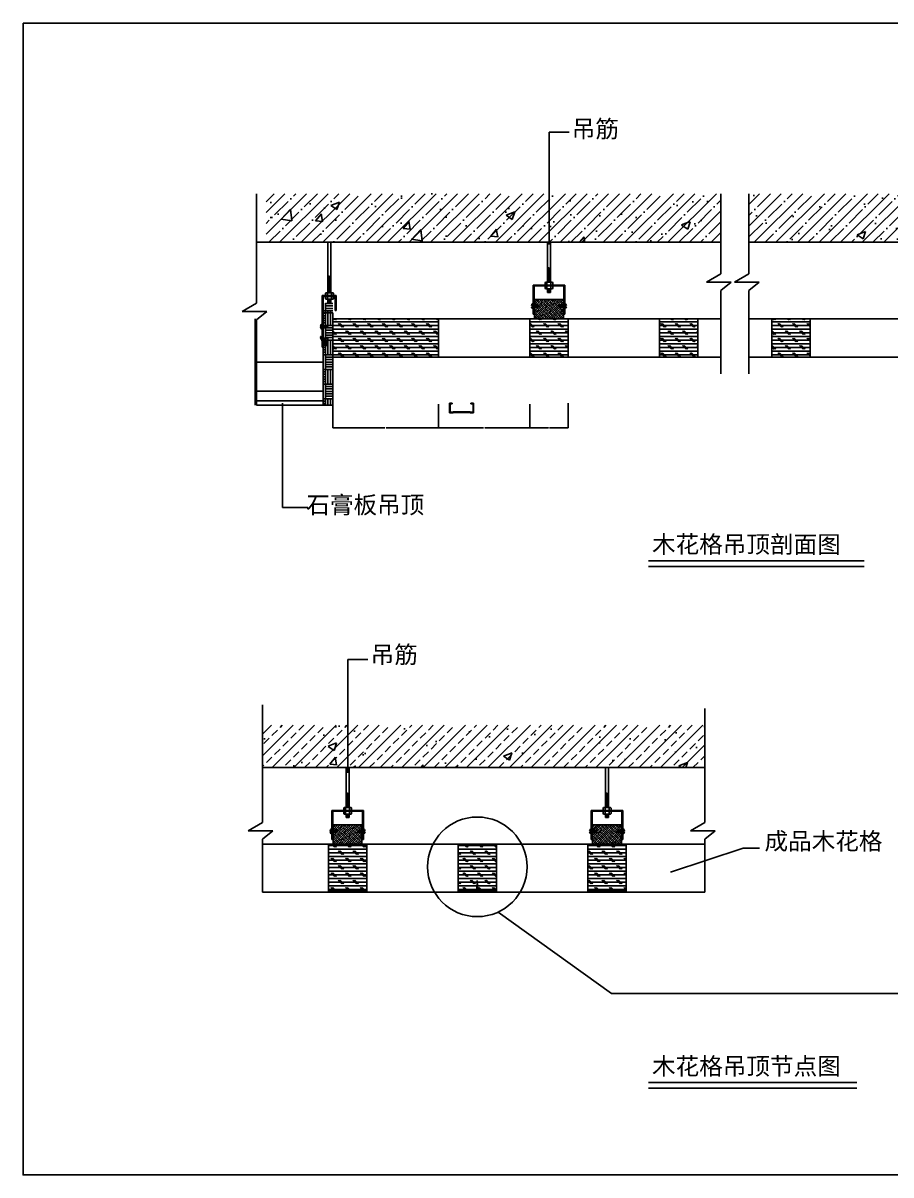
# Model space of a CAD drawing. Header units: metres. Extents: x 332573 to 353486, y 112186 to 122972.
# Drawn here: x 350470 to 352276, y 117866 to 120263 of the extents above; entities that cross this region are included whole.
import ezdxf

# ---------------------------------------------------------------- set-up
doc = ezdxf.new("R2010")
doc.units = ezdxf.units.M
for name, color, linetype in [('10', 8, 'Continuous'), ('11', 3, 'Continuous'), ('2', 8, 'Continuous'), ('20', 1, 'Continuous'), ('21', 253, 'Continuous'), ('4', 3, 'Continuous'), ('8', 7, 'Continuous'), ('FRAME', 5, 'Continuous')]:
    doc.layers.add(name, color=color, linetype=linetype)
doc.dimstyles.get("Standard").update_dxf_attribs({"dimtxt": 2.5, "dimasz": 2.5, "dimexe": 1.25, "dimexo": 0.625, "dimtad": 1, "dimcen": 2.5, "dimazin": 3, "dimtfac": 1, "dimtmove": 0, "dimatfit": 3})

# ---------------------------------------------------------------- blocks, each defined once
blk = doc.blocks.new('VVVVVVV')
at = {"layer": '21'}
for p, q in [((433663.69, -46423.62), (433663.69, -46449.62)), ((433670.84, -46423.62), (433663.69, -46423.62)), ((433665.25, -46425.18), (433665.25, -46448.06)), ((433670.84, -46425.18), (433665.25, -46425.18)), ((433670.84, -46423.62), (433670.84, -46425.18)), ((433721.54, -46423.62), (433721.54, -46425.18)), ((433728.69, -46423.62), (433721.54, -46423.62)), ((433727.13, -46425.18), (433721.54, -46425.18)), ((433727.13, -46448.06), (433727.13, -46425.18)), ((433728.69, -46449.62), (433728.69, -46423.62)), ((433663.69, -46449.62), (433672.84, -46449.62)), ((433665.25, -46448.06), (433672.16, -46448.06)), ((433672.16, -46448.06), (433673.37, -46446.76)), ((433672.84, -46449.62), (433674.05, -46448.32)), ((433673.37, -46446.76), (433719.01, -46446.76)), ((433674.05, -46448.32), (433718.33, -46448.32)), ((433719.54, -46449.62), (433718.33, -46448.32)), ((433720.22, -46448.06), (433719.01, -46446.76)), ((433719.54, -46449.62), (433728.69, -46449.62)), ((433720.22, -46448.06), (433727.13, -46448.06))]:
    blk.add_line(p, q, dxfattribs=at)
blk = doc.blocks.new('_CLOSEDFILLED')
at = {"color": 0, "linetype": 'BYBLOCK'}
blk.add_solid([(-1, 0.2), (0, 0), (-1, -0.2)], dxfattribs=at)
blk = doc.blocks.new('*D1')
for p, q in [((350953.06, 119647.99), (350953.06, 119607.93)), ((350952.81, 119607.93), (350952.56, 119607.93)), ((350953.06, 119567.87), (350953.06, 119607.93)), ((350953.06, 119607.93), (350953.06, 119607.93)), ((350953.31, 119607.93), (350953.56, 119607.93))]:
    blk.add_line(p, q)
at = {"layer": 'Defpoints'}
for p in [(350953.06, 119647.99), (350953.06, 119607.93), (350953.06, 119567.87)]:
    blk.add_point(p, dxfattribs=at)
at = {"layer": '8', "xscale": 0.25, "yscale": 0.25}
blk.add_blockref('_CLOSEDFILLED', (350953.06, 119607.93), dxfattribs=at)
at = {"layer": '8', "xscale": 0.25, "yscale": 0.25, "rotation": 180}
blk.add_blockref('_CLOSEDFILLED', (350953.06, 119607.93), dxfattribs=at)
at = {"layer": '8', "insert": (350953.06, 119609.055), "char_height": 1, "attachment_point": 5}
blk.add_mtext('0', dxfattribs=at)
blk = doc.blocks.new('*D6')
for p, q in [((351524.18, 119469.99), (351524.18, 119420.79)), ((351604.18, 119472.4), (351604.18, 119420.79)), ((351524.43, 119420.79), (351563.18, 119420.79)), ((351565.18, 119420.79), (351603.93, 119420.79))]:
    blk.add_line(p, q)
at = {"layer": 'Defpoints'}
for p in [(351524.18, 119469.99), (351604.18, 119472.4), (351524.18, 119420.79)]:
    blk.add_point(p, dxfattribs=at)
at = {"layer": '8', "xscale": 0.25, "yscale": 0.25, "rotation": 180}
blk.add_blockref('_CLOSEDFILLED', (351524.18, 119420.79), dxfattribs=at)
at = {"layer": '8', "xscale": 0.25, "yscale": 0.25}
blk.add_blockref('_CLOSEDFILLED', (351604.18, 119420.79), dxfattribs=at)
at = {"layer": '8', "insert": (351564.18, 119420.79), "char_height": 1, "attachment_point": 5}
blk.add_mtext('80', dxfattribs=at)
blk = doc.blocks.new('*D7')
for p, q in [((351334.18, 119469.99), (351334.18, 119420.79)), ((351524.18, 119469.99), (351524.18, 119420.79)), ((351334.43, 119420.79), (351427.68, 119420.79)), ((351430.68, 119420.79), (351523.93, 119420.79))]:
    blk.add_line(p, q)
at = {"layer": 'Defpoints'}
for p in [(351334.18, 119469.99), (351524.18, 119469.99), (351334.18, 119420.79)]:
    blk.add_point(p, dxfattribs=at)
at = {"layer": '8', "xscale": 0.25, "yscale": 0.25, "rotation": 180}
blk.add_blockref('_CLOSEDFILLED', (351334.18, 119420.79), dxfattribs=at)
at = {"layer": '8', "xscale": 0.25, "yscale": 0.25}
blk.add_blockref('_CLOSEDFILLED', (351524.18, 119420.79), dxfattribs=at)
at = {"layer": '8', "insert": (351429.18, 119420.79), "char_height": 1, "attachment_point": 5}
blk.add_mtext('190', dxfattribs=at)
blk = doc.blocks.new('*D8')
for p, q in [((351114.18, 119469.99), (351114.18, 119420.79)), ((351334.18, 119469.99), (351334.18, 119420.79)), ((351114.43, 119420.79), (351222.68, 119420.79)), ((351225.68, 119420.79), (351333.93, 119420.79))]:
    blk.add_line(p, q)
at = {"layer": 'Defpoints'}
for p in [(351114.18, 119469.99), (351334.18, 119469.99), (351114.18, 119420.79)]:
    blk.add_point(p, dxfattribs=at)
at = {"layer": '8', "xscale": 0.25, "yscale": 0.25, "rotation": 180}
blk.add_blockref('_CLOSEDFILLED', (351114.18, 119420.79), dxfattribs=at)
at = {"layer": '8', "xscale": 0.25, "yscale": 0.25}
blk.add_blockref('_CLOSEDFILLED', (351334.18, 119420.79), dxfattribs=at)
at = {"layer": '8', "insert": (351224.18, 119420.79), "char_height": 1, "attachment_point": 5}
blk.add_mtext('220', dxfattribs=at)
blk = doc.blocks.new('*D10')
for p, q in [((350953.06, 119567.87), (350953.06, 119517.87)), ((350952.81, 119517.87), (350952.56, 119517.87)), ((350953.06, 119467.87), (350953.06, 119517.87)), ((350953.06, 119517.87), (350953.06, 119517.87)), ((350953.31, 119517.87), (350953.56, 119517.87))]:
    blk.add_line(p, q)
at = {"layer": 'Defpoints'}
for p in [(350953.06, 119567.87), (350953.06, 119517.87), (350953.06, 119467.87)]:
    blk.add_point(p, dxfattribs=at)
at = {"layer": '8', "xscale": 0.25, "yscale": 0.25}
blk.add_blockref('_CLOSEDFILLED', (350953.06, 119517.87), dxfattribs=at)
at = {"layer": '8', "xscale": 0.25, "yscale": 0.25, "rotation": 180}
blk.add_blockref('_CLOSEDFILLED', (350953.06, 119517.87), dxfattribs=at)
at = {"layer": '8', "insert": (350953.06, 119518.995), "char_height": 1, "attachment_point": 5}
blk.add_mtext('0', dxfattribs=at)

msp = doc.modelspace()

# ---------------------------------------------------------------- hatches: boundary and pattern name
at = {"layer": '10'}
h = msp.add_hatch(dxfattribs=at)
h.set_pattern_fill('AR-CONC')
h.paths.add_polyline_path([(351922.16, 119907.96), (350975.67, 119907.96), (350975.67, 119806.97), (351922.16, 119806.97)])
h = msp.add_hatch(dxfattribs=at)
h.set_pattern_fill('ANSI35', scale=5)
h.paths.add_polyline_path([(351922.16, 119907.96), (350975.67, 119907.96), (350975.67, 119806.97), (351922.16, 119806.97)])
h = msp.add_hatch(dxfattribs=at)
h.set_pattern_fill('ANSI35', scale=5)
h.paths.add_polyline_path([(351980.09, 119907.96), (352926.57, 119907.96), (352926.57, 119806.97), (351980.09, 119806.97)])
h = msp.add_hatch(dxfattribs=at)
h.set_pattern_fill('AR-CONC')
h.paths.add_polyline_path([(351980.09, 119907.96), (352926.57, 119907.96), (352926.57, 119806.97), (351980.09, 119806.97)])
h = msp.add_hatch(dxfattribs=at)
h.set_pattern_fill('AR-PARQ1', scale=0.1)
h.paths.add_polyline_path([(351094.18, 119467.87), (351114.18, 119467.87), (351114.18, 119577.37), (351114.18, 119680.59), (351094.18, 119680.59)])
h = msp.add_hatch(dxfattribs=at)
h.set_pattern_fill('ANSI36')
h.paths.add_polyline_path([(351534.18, 119687.87), (351534.18, 119647.87), (351594.18, 119647.87), (351594.18, 119687.87)])
h = msp.add_hatch(dxfattribs=at)
h.set_pattern_fill('CORK', scale=2)
h.paths.add_polyline_path([(351334.18, 119567.87), (351334.18, 119647.87), (351114.18, 119647.87), (351114.18, 119567.87)])
h = msp.add_hatch(dxfattribs=at)
h.set_pattern_fill('CORK', scale=2)
h.paths.add_polyline_path([(351604.18, 119647.87), (351524.18, 119647.87), (351524.18, 119567.87), (351604.18, 119567.87)])
h = msp.add_hatch(dxfattribs=at)
h.set_pattern_fill('CORK', scale=2)
h.paths.add_polyline_path([(351794.18, 119647.87), (351794.18, 119567.87), (351874.18, 119567.87), (351874.18, 119647.87)])
h = msp.add_hatch(dxfattribs=at)
h.set_pattern_fill('CORK', scale=2)
h.paths.add_polyline_path([(352028.06, 119567.87), (352108.06, 119567.87), (352108.06, 119647.87), (352028.06, 119647.87)])
h = msp.add_hatch(dxfattribs=at)
h.set_pattern_fill('AR-CONC')
h.paths.add_polyline_path([(351888.72, 118713.97), (351888.72, 118802.14), (350968.21, 118802.14), (350968.21, 118713.97)])
h = msp.add_hatch(dxfattribs=at)
h.set_pattern_fill('ANSI33', scale=5)
h.paths.add_polyline_path([(350968.21, 118802.14), (350968.21, 118713.97), (351888.72, 118713.97), (351888.72, 118802.14)])
h = msp.add_hatch(dxfattribs=at)
h.set_pattern_fill('ANSI36')
h.paths.add_polyline_path([(351115.07, 118594.86), (351115.07, 118554.86), (351175.07, 118554.86), (351175.07, 118594.86)])
h = msp.add_hatch(dxfattribs=at)
h.set_pattern_fill('ANSI36')
h.paths.add_polyline_path([(351655.07, 118594.86), (351655.07, 118554.86), (351715.07, 118554.86), (351715.07, 118594.86)])
h = msp.add_hatch(dxfattribs=at)
h.set_pattern_fill('CORK', scale=2)
h.paths.add_polyline_path([(351185.07, 118554.86), (351105.07, 118554.86), (351105.07, 118457.86), (351185.07, 118457.86)])
h.paths.add_polyline_path([(351375.07, 118457.86), (351455.07, 118457.86), (351455.07, 118554.86), (351375.07, 118554.86)])
h.paths.add_polyline_path([(351725.07, 118457.86), (351725.07, 118554.86), (351645.07, 118554.86), (351645.07, 118457.86)])

# ---------------------------------------------------------------- linework, layer by layer
for p, q in [((351104.26, 119702), (351104.26, 119806.97)), ((351110.5, 119702), (351110.5, 119806.97)), ((351561.07, 119723.96), (351561.07, 119806.97)), ((351567.3, 119723.96), (351567.3, 119806.97)), ((351567.3, 119752.88), (351561.07, 119754.42)), ((351567.3, 119750.47), (351561.07, 119752.01)), ((351567.3, 119748.06), (351561.07, 119749.6)), ((351567.3, 119745.65), (351561.07, 119747.19)), ((351110.52, 119735.74), (351104.28, 119737.27)), ((351110.52, 119733.33), (351104.28, 119734.86)), ((351110.52, 119730.92), (351104.28, 119732.45)), ((351110.52, 119728.51), (351104.28, 119730.04)), ((351110.52, 119726.1), (351104.28, 119727.63)), ((351110.52, 119723.69), (351104.28, 119725.22)), ((351557.1, 119723.96), (351556.08, 119722.94)), ((351557.1, 119723.96), (351571.51, 119723.96)), ((351560.06, 119722.94), (351559.04, 119723.96)), ((351561.11, 119723.96), (351560.09, 119722.94)), ((351567.3, 119743.24), (351561.07, 119744.78)), ((351567.3, 119740.83), (351561.07, 119742.37)), ((351567.3, 119740.83), (351561.07, 119742.37)), ((351567.3, 119738.42), (351561.07, 119739.96)), ((351567.3, 119738.42), (351561.07, 119739.96)), ((351567.3, 119736.01), (351561.07, 119737.55)), ((351567.3, 119736.01), (351561.07, 119737.55)), ((351567.3, 119733.6), (351561.07, 119735.14)), ((351567.3, 119731.19), (351561.07, 119732.73)), ((351567.3, 119728.78), (351561.07, 119730.32)), ((351567.3, 119726.37), (351561.07, 119727.91)), ((351567.3, 119723.96), (351561.07, 119725.5)), ((351568.3, 119722.94), (351567.28, 119723.96)), ((351569.35, 119723.96), (351568.32, 119722.94)), ((351572.54, 119722.94), (351571.51, 119723.96)), ((351100.3, 119702), (351099.27, 119700.97)), ((351099.27, 119700.97), (351099.27, 119696.02)), ((351100.3, 119702), (351114.71, 119702)), ((351103.26, 119700.97), (351102.23, 119702)), ((351104.31, 119702), (351103.28, 119700.97)), ((351103.28, 119700.97), (351103.28, 119696.02)), ((351110.5, 119718.87), (351104.26, 119720.4)), ((351110.5, 119716.46), (351104.26, 119717.99)), ((351110.5, 119714.05), (351104.26, 119715.58)), ((351110.5, 119711.64), (351104.26, 119713.17)), ((351110.5, 119709.23), (351104.26, 119710.76)), ((351110.5, 119706.82), (351104.26, 119708.35)), ((351110.5, 119704.41), (351104.26, 119705.94)), ((351110.5, 119702), (351104.26, 119703.53)), ((351110.52, 119721.28), (351104.28, 119722.81)), ((351110.52, 119718.87), (351104.28, 119720.4)), ((351111.5, 119700.97), (351110.47, 119702)), ((351112.55, 119702), (351111.52, 119700.97)), ((351111.52, 119700.97), (351111.52, 119696.02)), ((351115.73, 119700.97), (351114.71, 119702)), ((351115.73, 119700.97), (351115.73, 119696.02)), ((351531.38, 119657.47), (351531.38, 119717.98)), ((351568.32, 119717.98), (351531.38, 119717.98)), ((351533.42, 119716.35), (351533.42, 119657.47)), ((351533.42, 119716.35), (351595.16, 119716.35)), ((351556.08, 119722.94), (351556.08, 119717.98)), ((351556.08, 119711.39), (351556.08, 119716.35)), ((351557.1, 119710.37), (351556.08, 119711.39)), ((351557.1, 119710.37), (351571.51, 119710.37)), ((351560.06, 119711.39), (351559.04, 119710.37)), ((351560.09, 119722.94), (351560.09, 119717.98)), ((351560.09, 119711.39), (351560.09, 119716.35)), ((351561.11, 119710.37), (351560.09, 119711.39)), ((351567.3, 119708.88), (351561.07, 119710.41)), ((351561.07, 119702.86), (351561.07, 119710.41)), ((351567.3, 119706.47), (351561.07, 119708)), ((351567.3, 119704.06), (351561.07, 119705.59)), ((351561.07, 119702.86), (351567.3, 119702.86)), ((351568.3, 119711.39), (351567.28, 119710.37)), ((351597.2, 119717.98), (351567.3, 119717.98)), ((351567.3, 119702.86), (351567.3, 119710.39)), ((351568.32, 119722.94), (351568.32, 119717.98)), ((351568.32, 119711.39), (351568.32, 119716.35)), ((351569.35, 119710.37), (351568.32, 119711.39)), ((351572.54, 119711.39), (351571.51, 119710.37)), ((351572.54, 119722.94), (351572.54, 119717.98)), ((351572.54, 119711.39), (351572.54, 119716.35)), ((351595.16, 119716.35), (351595.16, 119657.47)), ((351597.2, 119657.47), (351597.2, 119717.98)), ((351092.15, 119696.02), (351092.15, 119588.92)), ((351111.52, 119696.02), (351092.15, 119696.02)), ((351094.18, 119694.38), (351119.38, 119694.38)), ((351094.18, 119633.87), (351094.18, 119694.38)), ((351099.27, 119689.43), (351099.27, 119694.38)), ((351100.3, 119688.4), (351099.27, 119689.43)), ((351100.3, 119688.4), (351114.71, 119688.4)), ((351103.26, 119689.43), (351102.23, 119688.4)), ((351103.28, 119689.43), (351103.28, 119694.38)), ((351104.31, 119688.4), (351103.28, 119689.43)), ((351104.26, 119680.9), (351104.26, 119688.45)), ((351110.5, 119686.91), (351104.26, 119688.45)), ((351110.5, 119684.5), (351104.26, 119686.04)), ((351110.5, 119682.09), (351104.26, 119683.63)), ((351104.26, 119680.9), (351110.5, 119680.9)), ((351111.5, 119689.43), (351110.47, 119688.4)), ((351121.41, 119696.02), (351110.5, 119696.02)), ((351110.5, 119680.9), (351110.5, 119688.43)), ((351111.52, 119689.43), (351111.52, 119694.38)), ((351112.55, 119688.4), (351111.52, 119689.43)), ((351115.73, 119689.43), (351114.71, 119688.4)), ((351115.73, 119689.43), (351115.73, 119694.38)), ((351119.38, 119694.38), (351119.38, 119664.94)), ((351121.41, 119664.94), (351121.41, 119696.02)), ((351527.81, 119675.46), (351528.95, 119675.46)), ((351528.95, 119673.07), (351528.95, 119675.46)), ((351531.38, 119676.6), (351541.36, 119676.6)), ((351531.38, 119671.92), (351533.93, 119676.6)), ((351533.16, 119671.92), (351535.7, 119676.6)), ((351534.18, 119687.87), (351594.18, 119687.87)), ((351534.18, 119647.87), (351534.18, 119687.87)), ((351534.93, 119671.92), (351537.48, 119676.6)), ((351536.71, 119671.92), (351539.26, 119676.6)), ((351538.48, 119671.92), (351541.03, 119676.6)), ((351543.9, 119674.26), (351541.36, 119676.6)), ((351584.47, 119674.26), (351587.01, 119676.6)), ((351596.99, 119676.6), (351587.01, 119676.6)), ((351589.88, 119671.92), (351587.33, 119676.6)), ((351591.66, 119671.92), (351589.11, 119676.6)), ((351593.43, 119671.92), (351590.89, 119676.6)), ((351595.21, 119671.92), (351592.66, 119676.6)), ((351594.18, 119647.87), (351594.18, 119687.87)), ((351596.99, 119671.92), (351594.44, 119676.6)), ((351599.41, 119673.07), (351599.41, 119675.46)), ((351600.55, 119675.46), (351599.41, 119675.46)), ((351527.78, 119673.07), (351528.95, 119673.07)), ((351531.38, 119671.92), (351541.36, 119671.92)), ((351541.36, 119671.92), (351543.9, 119674.26)), ((351587.01, 119671.92), (351584.47, 119674.26)), ((351596.99, 119671.92), (351587.01, 119671.92)), ((351600.58, 119673.07), (351599.41, 119673.07)), ((351088.56, 119630.33), (351089.73, 119630.33)), ((351088.59, 119632.73), (351089.73, 119632.73)), ((351089.73, 119630.33), (351089.73, 119632.73)), ((351092.15, 119629.19), (351094.7, 119633.87)), ((351092.15, 119633.87), (351102.13, 119633.87)), ((351092.15, 119629.19), (351102.13, 119629.19)), ((351093.93, 119629.19), (351096.48, 119633.87)), ((351095.7, 119629.19), (351098.25, 119633.87)), ((351097.48, 119629.19), (351100.03, 119633.87)), ((351099.26, 119629.19), (351101.8, 119633.87)), ((351104.67, 119631.53), (351102.13, 119633.87)), ((351102.13, 119629.19), (351104.67, 119631.53)), ((351088.56, 119608.43), (351089.73, 119608.43)), ((351088.59, 119610.83), (351089.73, 119610.83)), ((351089.73, 119608.43), (351089.73, 119610.83)), ((351092.15, 119607.29), (351094.7, 119591.97)), ((351092.15, 119607.29), (351102.13, 119607.29)), ((351093.93, 119607.29), (351096.48, 119591.97)), ((351095.7, 119607.29), (351098.25, 119591.97)), ((351097.48, 119607.29), (351100.03, 119591.97)), ((351099.26, 119607.29), (351101.8, 119591.97)), ((351102.13, 119607.29), (351104.67, 119609.63)), ((351104.67, 119609.63), (351102.13, 119591.97)), ((351092.15, 119591.97), (351102.13, 119591.97)), ((351092.15, 119588.92), (351094.18, 119588.92)), ((350955.67, 119557.37), (351094.18, 119557.37)), ((351141.95, 118630.96), (351141.95, 118713.97)), ((351148.18, 118630.96), (351148.18, 118713.97)), ((351681.95, 118630.96), (351681.95, 118713.97)), ((351688.18, 118630.96), (351688.18, 118713.97)), ((351148.18, 118659.88), (351141.95, 118661.41)), ((351148.18, 118657.47), (351141.95, 118659)), ((351148.18, 118655.06), (351141.95, 118656.59)), ((351148.18, 118652.65), (351141.95, 118654.18)), ((351148.18, 118650.24), (351141.95, 118651.77)), ((351148.18, 118647.83), (351141.95, 118649.36)), ((351148.18, 118647.83), (351141.95, 118649.36)), ((351148.18, 118645.42), (351141.95, 118646.95)), ((351148.18, 118645.42), (351141.95, 118646.95)), ((351688.18, 118659.88), (351681.95, 118661.41)), ((351688.18, 118657.47), (351681.95, 118659)), ((351688.18, 118655.06), (351681.95, 118656.59)), ((351688.18, 118652.65), (351681.95, 118654.18)), ((351688.18, 118650.24), (351681.95, 118651.77)), ((351688.18, 118647.83), (351681.95, 118649.36)), ((351688.18, 118647.83), (351681.95, 118649.36)), ((351688.18, 118645.42), (351681.95, 118646.95)), ((351688.18, 118645.42), (351681.95, 118646.95)), ((351149.21, 118624.98), (351112.27, 118624.98)), ((351112.27, 118564.47), (351112.27, 118624.98)), ((351114.3, 118623.34), (351176.05, 118623.34)), ((351114.3, 118623.34), (351114.3, 118564.47)), ((351137.99, 118630.96), (351136.96, 118629.93)), ((351136.96, 118629.93), (351136.96, 118624.98)), ((351136.96, 118618.39), (351136.96, 118623.34)), ((351137.99, 118630.96), (351152.4, 118630.96)), ((351140.95, 118629.93), (351139.92, 118630.96)), ((351142, 118630.96), (351140.97, 118629.93)), ((351140.97, 118629.93), (351140.97, 118624.98)), ((351140.97, 118618.39), (351140.97, 118623.34)), ((351148.18, 118643.01), (351141.95, 118644.54)), ((351148.18, 118643.01), (351141.95, 118644.54)), ((351148.18, 118640.6), (351141.95, 118642.13)), ((351148.18, 118638.19), (351141.95, 118639.72)), ((351148.18, 118635.78), (351141.95, 118637.31)), ((351148.18, 118633.37), (351141.95, 118634.9)), ((351148.18, 118630.96), (351141.95, 118632.49)), ((351149.19, 118629.93), (351148.16, 118630.96)), ((351178.08, 118624.98), (351148.18, 118624.98)), ((351150.24, 118630.96), (351149.21, 118629.93)), ((351149.21, 118629.93), (351149.21, 118624.98)), ((351149.21, 118618.39), (351149.21, 118623.34)), ((351153.42, 118629.93), (351152.4, 118630.96)), ((351153.42, 118629.93), (351153.42, 118624.98)), ((351153.42, 118618.39), (351153.42, 118623.34)), ((351176.05, 118623.34), (351176.05, 118564.47)), ((351178.08, 118564.47), (351178.08, 118624.98)), ((351689.21, 118624.98), (351652.27, 118624.98)), ((351652.27, 118564.47), (351652.27, 118624.98)), ((351654.3, 118623.34), (351716.05, 118623.34)), ((351654.3, 118623.34), (351654.3, 118564.47)), ((351677.99, 118630.96), (351676.96, 118629.93)), ((351676.96, 118629.93), (351676.96, 118624.98)), ((351676.96, 118618.39), (351676.96, 118623.34)), ((351677.99, 118630.96), (351692.4, 118630.96)), ((351680.95, 118629.93), (351679.92, 118630.96)), ((351682, 118630.96), (351680.97, 118629.93)), ((351680.97, 118629.93), (351680.97, 118624.98)), ((351680.97, 118618.39), (351680.97, 118623.34)), ((351688.18, 118643.01), (351681.95, 118644.54)), ((351688.18, 118643.01), (351681.95, 118644.54)), ((351688.18, 118640.6), (351681.95, 118642.13)), ((351688.18, 118638.19), (351681.95, 118639.72)), ((351688.18, 118635.78), (351681.95, 118637.31)), ((351688.18, 118633.37), (351681.95, 118634.9)), ((351688.18, 118630.96), (351681.95, 118632.49)), ((351689.19, 118629.93), (351688.16, 118630.96)), ((351718.08, 118624.98), (351688.18, 118624.98)), ((351690.24, 118630.96), (351689.21, 118629.93)), ((351689.21, 118629.93), (351689.21, 118624.98)), ((351689.21, 118618.39), (351689.21, 118623.34)), ((351693.42, 118629.93), (351692.4, 118630.96)), ((351693.42, 118629.93), (351693.42, 118624.98)), ((351693.42, 118618.39), (351693.42, 118623.34)), ((351716.05, 118623.34), (351716.05, 118564.47)), ((351718.08, 118564.47), (351718.08, 118624.98)), ((351137.99, 118617.36), (351136.96, 118618.39)), ((351137.99, 118617.36), (351152.4, 118617.36)), ((351140.95, 118618.39), (351139.92, 118617.36)), ((351142, 118617.36), (351140.97, 118618.39)), ((351148.18, 118615.87), (351141.95, 118617.41)), ((351141.95, 118609.86), (351141.95, 118617.41)), ((351148.18, 118613.46), (351141.95, 118615)), ((351148.18, 118611.05), (351141.95, 118612.59)), ((351141.95, 118609.86), (351148.18, 118609.86)), ((351149.19, 118618.39), (351148.16, 118617.36)), ((351148.18, 118609.86), (351148.18, 118617.39)), ((351150.24, 118617.36), (351149.21, 118618.39)), ((351153.42, 118618.39), (351152.4, 118617.36)), ((351677.99, 118617.36), (351676.96, 118618.39)), ((351677.99, 118617.36), (351692.4, 118617.36)), ((351680.95, 118618.39), (351679.92, 118617.36)), ((351682, 118617.36), (351680.97, 118618.39)), ((351681.95, 118609.86), (351681.95, 118617.41)), ((351688.18, 118615.87), (351681.95, 118617.41)), ((351688.18, 118613.46), (351681.95, 118615)), ((351688.18, 118611.05), (351681.95, 118612.59)), ((351681.95, 118609.86), (351688.18, 118609.86)), ((351689.19, 118618.39), (351688.16, 118617.36)), ((351688.18, 118609.86), (351688.18, 118617.39)), ((351690.24, 118617.36), (351689.21, 118618.39)), ((351693.42, 118618.39), (351692.4, 118617.36)), ((351108.67, 118580.06), (351109.84, 118580.06)), ((351108.7, 118582.46), (351109.84, 118582.46)), ((351109.84, 118580.06), (351109.84, 118582.46)), ((351112.27, 118583.6), (351122.24, 118583.6)), ((351112.27, 118578.92), (351114.81, 118583.6)), ((351112.27, 118578.92), (351122.24, 118578.92)), ((351114.04, 118578.92), (351116.59, 118583.6)), ((351115.07, 118554.86), (351115.07, 118594.86)), ((351115.07, 118594.86), (351175.07, 118594.86)), ((351115.82, 118578.92), (351118.36, 118583.6)), ((351117.59, 118578.92), (351120.14, 118583.6)), ((351119.37, 118578.92), (351121.92, 118583.6)), ((351124.78, 118581.26), (351122.24, 118583.6)), ((351122.24, 118578.92), (351124.78, 118581.26)), ((351165.35, 118581.26), (351167.89, 118583.6)), ((351167.89, 118578.92), (351165.35, 118581.26)), ((351177.87, 118583.6), (351167.89, 118583.6)), ((351177.87, 118578.92), (351167.89, 118578.92)), ((351170.77, 118578.92), (351168.22, 118583.6)), ((351172.54, 118578.92), (351170, 118583.6)), ((351174.32, 118578.92), (351171.77, 118583.6)), ((351176.09, 118578.92), (351173.55, 118583.6)), ((351175.07, 118554.86), (351175.07, 118594.86)), ((351177.87, 118578.92), (351175.32, 118583.6)), ((351181.44, 118582.46), (351180.3, 118582.46)), ((351180.3, 118580.06), (351180.3, 118582.46)), ((351181.47, 118580.06), (351180.3, 118580.06)), ((351648.67, 118580.06), (351649.84, 118580.06)), ((351648.7, 118582.46), (351649.84, 118582.46)), ((351649.84, 118580.06), (351649.84, 118582.46)), ((351652.27, 118578.92), (351654.81, 118583.6)), ((351652.27, 118583.6), (351662.24, 118583.6)), ((351652.27, 118578.92), (351662.24, 118578.92)), ((351654.04, 118578.92), (351656.59, 118583.6)), ((351655.07, 118594.86), (351715.07, 118594.86)), ((351655.07, 118554.86), (351655.07, 118594.86)), ((351655.82, 118578.92), (351658.36, 118583.6)), ((351657.59, 118578.92), (351660.14, 118583.6)), ((351659.37, 118578.92), (351661.92, 118583.6)), ((351664.78, 118581.26), (351662.24, 118583.6)), ((351662.24, 118578.92), (351664.78, 118581.26)), ((351705.35, 118581.26), (351707.89, 118583.6)), ((351707.89, 118578.92), (351705.35, 118581.26)), ((351717.87, 118583.6), (351707.89, 118583.6)), ((351717.87, 118578.92), (351707.89, 118578.92)), ((351710.77, 118578.92), (351708.22, 118583.6)), ((351712.54, 118578.92), (351710, 118583.6)), ((351714.32, 118578.92), (351711.77, 118583.6)), ((351716.09, 118578.92), (351713.55, 118583.6)), ((351715.07, 118554.86), (351715.07, 118594.86)), ((351717.87, 118578.92), (351715.32, 118583.6)), ((351720.3, 118580.06), (351720.3, 118582.46)), ((351721.44, 118582.46), (351720.3, 118582.46)), ((351721.47, 118580.06), (351720.3, 118580.06))]:
    msp.add_line(p, q, dxfattribs=at)
for centre, radius, start, end in [((351532.06, 119675.3), 4.28, 99.13, 177.89), ((351596.31, 119675.3), 4.28, 2.11, 80.87), ((351531.94, 119673.24), 4.16, 182.34, 262.26), ((351596.42, 119673.24), 4.16, 277.74, 357.66), ((351092.83, 119632.57), 4.28, 99.13, 177.89), ((351092.71, 119630.5), 4.16, 182.34, 262.26), ((351092.71, 119608.6), 4.16, 182.34, 262.26), ((351057.35, 119595.41), 34.81, 359.15, 26.29), ((351112.94, 118582.3), 4.28, 99.13, 177.89), ((351112.83, 118580.23), 4.16, 182.34, 262.26), ((351177.19, 118582.3), 4.28, 2.11, 80.87), ((351177.31, 118580.23), 4.16, 277.74, 357.66), ((351652.94, 118582.3), 4.28, 99.13, 177.89), ((351652.83, 118580.23), 4.16, 182.34, 262.26), ((351717.19, 118582.3), 4.28, 2.11, 80.87), ((351717.31, 118580.23), 4.16, 277.74, 357.66)]:
    msp.add_arc(centre, radius, start, end, dxfattribs=at)
at = {"layer": '11'}
for p, q in [((351094.18, 119660.59), (351094.18, 119467.87)), ((351114.18, 119660.59), (351094.18, 119660.59)), ((351114.18, 119467.87), (351114.18, 119660.59)), ((351114.18, 119647.87), (351334.18, 119647.87)), ((351524.18, 119647.87), (351334.18, 119647.87)), ((351334.18, 119567.87), (351334.18, 119647.87)), ((351524.18, 119647.87), (351604.18, 119647.87)), ((351524.18, 119567.87), (351524.18, 119647.87)), ((351794.18, 119647.87), (351604.18, 119647.87)), ((351604.18, 119567.87), (351604.18, 119647.87)), ((351794.18, 119647.87), (351922.16, 119647.87)), ((351794.18, 119567.87), (351794.18, 119647.87)), ((351874.18, 119567.87), (351874.18, 119647.87)), ((352108.06, 119647.87), (351980.09, 119647.87)), ((352028.06, 119567.87), (352028.06, 119647.87)), ((352108.06, 119647.87), (352298.06, 119647.87)), ((352108.06, 119567.87), (352108.06, 119647.87)), ((351114.18, 119567.87), (351334.18, 119567.87)), ((351524.18, 119567.87), (351334.18, 119567.87)), ((351524.18, 119567.87), (351604.18, 119567.87)), ((351794.18, 119567.87), (351604.18, 119567.87)), ((351794.18, 119567.87), (351922.16, 119567.87)), ((352108.06, 119567.87), (351980.09, 119567.87)), ((352108.06, 119567.87), (352298.06, 119567.87)), ((350968.21, 118554.86), (351888.72, 118554.86)), ((351105.07, 118454.86), (351105.07, 118554.86)), ((351185.07, 118454.86), (351185.07, 118554.86)), ((351375.07, 118454.86), (351375.07, 118554.86)), ((351455.07, 118454.86), (351455.07, 118554.86)), ((351645.07, 118454.86), (351645.07, 118554.86)), ((351725.07, 118454.86), (351725.07, 118554.86)), ((350968.21, 118454.86), (351413.76, 118454.86)), ((351185.07, 118457.86), (351105.07, 118457.86)), ((351375.07, 118457.86), (351455.07, 118457.86)), ((351416.37, 118454.86), (351888.72, 118454.86)), ((351645.07, 118457.86), (351725.07, 118457.86))]:
    msp.add_line(p, q, dxfattribs=at)
for centre, start, end in [((351413.9, 118454.96), 89.39, 213.27), ((351416.24, 118454.96), 326.73, 90.61)]:
    msp.add_arc(centre, 0.17, start, end, dxfattribs=at)
at = {"layer": '2'}
for p, q in [((351458.31, 118413.46), (351694.45, 118244.03)), ((351694.45, 118244.03), (352465.99, 118244.03))]:
    msp.add_line(p, q, dxfattribs=at)
msp.add_circle((351415.07, 118507.53), 103.54, dxfattribs=at)
at = {"layer": '20'}
for p, q in [((350955.67, 119907.96), (350955.67, 119680.1)), ((351922.16, 119907.96), (351922.16, 119741.32)), ((351980.09, 119907.96), (351980.09, 119741.32)), ((351922.16, 119806.97), (350955.67, 119806.97)), ((351980.09, 119806.97), (352946.57, 119806.97)), ((351922.16, 119741.32), (351892.16, 119724)), ((351892.16, 119724), (351943.53, 119724)), ((351922.16, 119706.68), (351943.53, 119724)), ((351980.09, 119741.32), (351950.09, 119724)), ((351950.09, 119724), (352001.46, 119724)), ((351980.09, 119706.68), (352001.46, 119724)), ((351922.16, 119706.68), (351922.16, 119533.41)), ((351980.09, 119706.68), (351980.09, 119533.41)), ((350955.67, 119680.1), (350925.67, 119662.78)), ((350925.67, 119662.78), (350977.04, 119662.78)), ((350955.67, 119645.46), (350977.04, 119662.78)), ((350955.67, 119645.46), (350955.67, 119467.87)), ((350955.67, 119497.37), (351094.18, 119497.37)), ((351771.44, 119132.67), (352219.96, 119132.67)), ((350968.21, 118844.95), (350968.21, 118600.03)), ((351888.72, 118837.02), (351888.72, 118600.03)), ((351888.72, 118713.97), (350968.21, 118713.97)), ((350968.21, 118600.03), (350938.21, 118582.71)), ((351888.72, 118600.03), (351858.72, 118582.71)), ((350938.21, 118582.71), (350989.58, 118582.71)), ((350968.21, 118565.39), (350989.58, 118582.71)), ((351858.72, 118582.71), (351910.09, 118582.71)), ((351888.72, 118565.39), (351910.09, 118582.71)), ((350968.21, 118565.39), (350968.21, 118454.86)), ((351888.72, 118565.39), (351888.72, 118454.86)), ((351771.44, 118046.78), (352205.08, 118046.78))]:
    msp.add_line(p, q, dxfattribs=at)
for points in [[(351771.44, 119144.37), (352219.96, 119144.37)], [(351771.44, 118058.48), (352205.08, 118058.48)]]:
    msp.add_lwpolyline(points, dxfattribs=at)
at = {"layer": '21'}
for p, q in [((351119.38, 119664.94), (351121.41, 119664.94)), ((351533.42, 119657.47), (351531.38, 119657.47)), ((351595.16, 119657.47), (351597.2, 119657.47)), ((351094.18, 119591.97), (351094.18, 119629.19)), ((351094.18, 119607.29), (351094.18, 119588.92)), ((351114.3, 118564.47), (351112.27, 118564.47)), ((351176.05, 118564.47), (351178.08, 118564.47)), ((351654.3, 118564.47), (351652.27, 118564.47)), ((351716.05, 118564.47), (351718.08, 118564.47))]:
    msp.add_line(p, q, dxfattribs=at)
at = {"layer": '4'}
for p, q in [((350955.67, 119477.37), (351094.18, 119477.37)), ((350955.67, 119467.87), (351114.18, 119467.87))]:
    msp.add_line(p, q, dxfattribs=at)
at = {"layer": '8'}
for p, q in [((351564.33, 120036.32), (351606.01, 120036.32)), ((351564.33, 119802.32), (351564.33, 120036.32)), ((351009.52, 119472.55), (351009.52, 119255.48)), ((351009.52, 119255.48), (351062.33, 119255.48)), ((351145.86, 118703.32), (351145.86, 118938.78)), ((351145.86, 118938.78), (351187.54, 118938.78)), ((351817.27, 118496.18), (351968.46, 118546.54)), ((351968.46, 118546.54), (352002.06, 118546.54)), ((351415.07, 118478.87), (351413.9, 118455.13)), ((351415.07, 118478.87), (351416.24, 118455.13)), ((351413.89, 118455.13), (351413.83, 118454.95)), ((351413.83, 118454.95), (351416.31, 118454.95)), ((351413.89, 118455.13), (351416.26, 118455.13)), ((351416.25, 118455.13), (351416.31, 118454.95))]:
    msp.add_line(p, q, dxfattribs=at)
at = {"layer": 'FRAME'}
for points in [[(353485.89, 117866.39), (350469.69, 117866.39), (350469.69, 120263.25)], [(350469.69, 120263.25), (353485.89, 120263.25), (353485.89, 117866.39)]]:
    msp.add_lwpolyline(points, dxfattribs=at)

# ---------------------------------------------------------------- block references
at = {"layer": '10', "xscale": 0.77, "yscale": 0.77, "zscale": 0.77, "rotation": 360}
msp.add_blockref('VVVVVVV', (17436.26, 155218.29), dxfattribs=at)

# ---------------------------------------------------------------- texts
at = {"layer": '8', "char_height": 36, "attachment_point": 1}
for s, insert in [('{\\f宋体|b0|i0|c134|p2;吊筋}', (351611.58, 120061.11)), ('{\\fSimSun|b0|i0|c134|p2;石膏板吊顶}', (351059.25, 119278.69)), ('{\\f宋体|b0|i0|c134|p2;木花格吊顶剖面图}', (351778.68, 119196.62)), ('{\\f宋体|b0|i0|c134|p2;吊筋}', (351193.1, 118967.22)), ('{\\f宋体|b0|i0|c134|p2;成品木花格}', (352012.76, 118579.16)), ('{\\f宋体|b0|i0|c134|p2;木花格吊顶节点图}', (351778.68, 118110.73))]:
    msp.add_mtext(s, dxfattribs=dict(at, insert=insert))

# ---------------------------------------------------------------- dimensions: what is measured, and where the dimension line sits
at = {"layer": '8'}
for base, p1, p2, picture, middle in [((350953.06, 119607.93), (350953.06, 119567.87), (350953.06, 119647.99), '*D1', (350953.06, 119609.055)), ((350953.06, 119517.87), (350953.06, 119467.87), (350953.06, 119567.87), '*D10', (350953.06, 119518.995)), ((351114.18, 119420.79), (351114.18, 119469.99), (351334.18, 119469.99), '*D8', (351224.18, 119420.79)), ((351334.18, 119420.79), (351334.18, 119469.99), (351524.18, 119469.99), '*D7', (351429.18, 119420.79)), ((351524.18, 119420.79), (351524.18, 119469.99), (351604.18, 119472.4), '*D6', (351564.18, 119420.79))]:
    dim = msp.add_linear_dim(base=base, p1=p1, p2=p2, dimstyle='Standard', dxfattribs=at)
    dim.commit()
    dim.dimension.update_dxf_attribs({"geometry": picture, "text_midpoint": middle})

doc.saveas('drawing.dxf')
